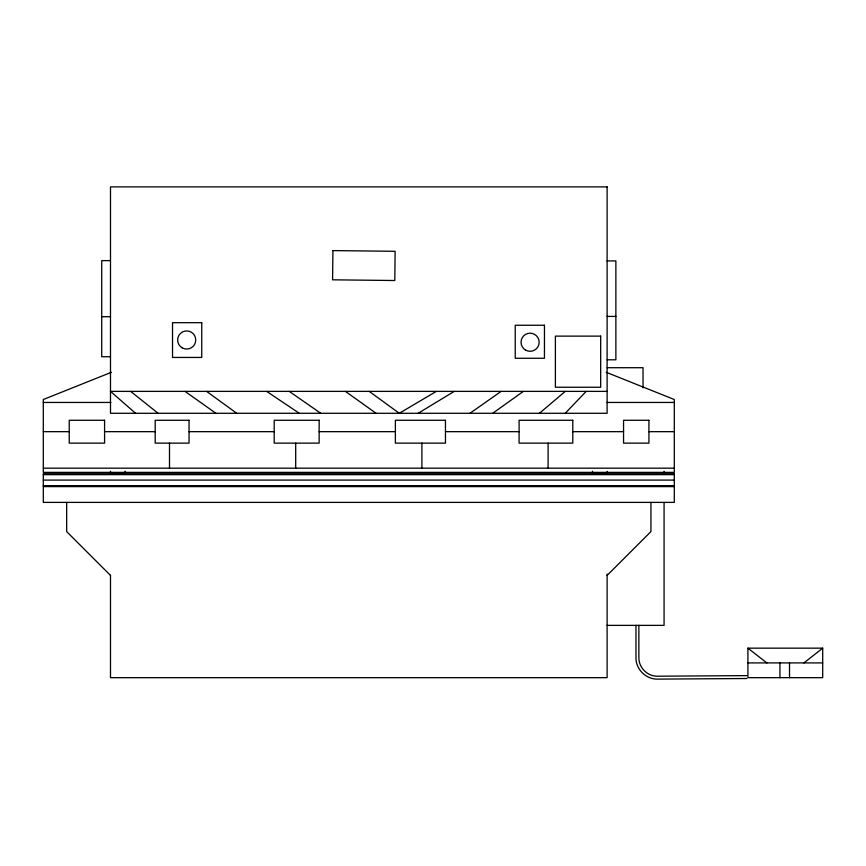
<?xml version="1.0" encoding="UTF-8"?>
<svg xmlns="http://www.w3.org/2000/svg" width="866" height="866" viewBox="0 0 866 866"><rect width="100%" height="100%" fill="white"/><g stroke="black" fill="none" stroke-linecap="round" stroke-linejoin="round"><path stroke-width="1.3" d="M565.238 413.288L586.174 391.378M607.109 575.414L650.929 531.594L650.929 502.388M539.431 413.288L565.238 391.378M803.94 662.912L822.7 648.158L822.7 677.667L747.91 677.667L747.91 648.158L822.7 648.158M492.7 413.288L523.367 391.378M469.935 413.288L501.133 391.378M418.159 413.288L454.249 391.378M436.312 391.378L399.291 413.288L369.197 391.378M111.378 372.293L43.3 399.529L43.3 472.381L674.3 472.381L674.3 399.529L606.222 372.293M746.773 675.621L657.456 676.205C647.508 676.443 638.643 667.567 638.87 657.619L638.87 625.371M746.86 678.511L657.359 679.117C645.939 679.334 635.741 669.147 635.969 657.716L635.969 625.371M110.491 260.623L101.723 260.623L101.723 356.749L110.491 356.749M607.109 260.915L615.878 260.915L615.878 359.801L607.109 359.801M607.109 316.415L615.878 316.415M101.723 316.707L110.491 316.707M607.109 367.714L643.037 367.714L643.037 387.871M607.109 391.378L110.491 391.378L135.561 413.288M43.3 402.452L110.859 402.452M606.741 402.452L674.3 402.452M43.3 431.669L69.226 431.669M104.58 431.669L155.187 431.669M189.048 431.669L274.197 431.669M319.143 431.669L395.383 431.669M445.46 431.669L519.091 431.669M572.794 431.669L623.552 431.669M648.926 431.669L674.3 431.669M43.3 468.181L674.3 468.181M110.491 473.172L125.094 473.172M592.506 473.172L607.109 473.172M43.3 474.655L674.3 474.655M43.3 480.089L674.3 480.089M43.3 485.707L674.3 485.707M43.3 486.605L674.3 486.605M607.109 625.371L664.07 625.371L664.07 502.507M747.91 662.912L822.7 662.912M266.652 391.378L299.279 413.288M289.244 391.378L320.766 413.288M185.032 391.378L215.894 413.288M345.426 391.378L376.05 413.288M206.617 391.378L236.721 413.288M747.91 648.158L766.843 662.912M130.669 391.378L158.099 413.288M110.491 575.414L66.671 531.594L66.671 502.388M789.521 662.912L789.521 677.667M779.941 662.912L779.941 677.667M664.07 471.45L664.07 474.157M607.109 471.407L607.109 474.103M607.109 574.017L607.109 677.667L110.491 677.667L110.491 575.197M592.506 471.266L592.506 473.973M548.102 443.132L548.102 468.181M421.904 443.132L421.904 468.181M295.696 443.132L295.696 468.181M169.498 443.132L169.498 468.181M125.094 471.266L125.094 473.973M110.491 471.266L110.491 473.973M332.912 250.599L332.576 279.815L394.799 280.519L395.123 251.302L332.912 250.599M607.109 186.883L110.491 186.883L110.491 413.288L607.109 413.288L607.109 186.883M201.746 322.682L172.529 322.682L172.529 357.442L201.746 357.442L201.746 322.682M544.454 325.259L515.238 325.259L515.238 358.275L544.454 358.275L544.454 325.259M600.679 336.127L555.398 336.127L555.398 387.243L600.679 387.243L600.679 336.127M104.58 420.27L69.226 420.27L69.226 443.132L104.58 443.132L104.58 420.27M189.048 420.27L155.187 420.27L155.187 443.132L189.048 443.132L189.048 420.27M319.143 420.27L274.197 420.27L274.197 443.132L319.143 443.132L319.143 420.27M445.46 420.27L395.383 420.27L395.383 443.132L445.46 443.132L445.46 420.27M572.794 420.27L519.091 420.27L519.091 443.132L572.794 443.132L572.794 420.27M648.926 420.27L623.552 420.27L623.552 443.132L648.926 443.132L648.926 420.27M674.3 473.756L43.3 473.756L43.3 502.388L674.3 502.388L674.3 473.756M182.163 347.829A9.061 9.061 0 0 0 195.748 339.992A9.061 9.061 0 0 0 182.163 332.143A9.061 9.061 0 0 0 182.163 347.829M525.575 350.08A9.061 9.061 0 0 0 539.161 342.232A9.061 9.061 0 0 0 525.575 334.395A9.061 9.061 0 0 0 525.575 350.08"/></g></svg>
